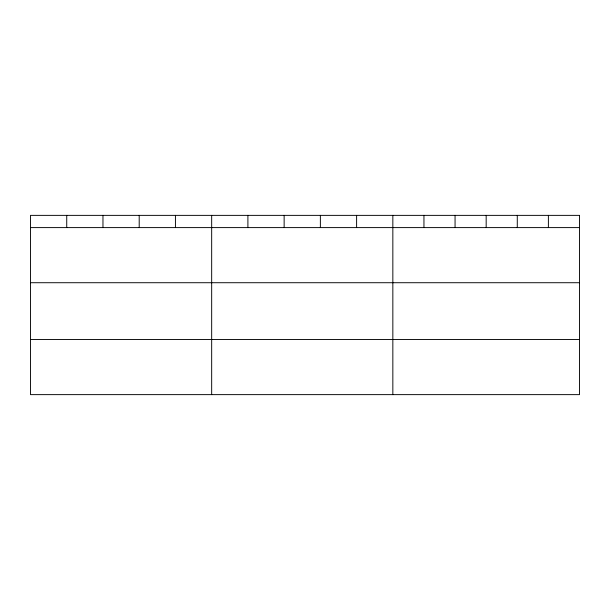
<?xml version="1.0" encoding="UTF-8"?>
<svg xmlns="http://www.w3.org/2000/svg" width="610" height="610" viewBox="0 0 610 610"><rect width="100%" height="100%" fill="white"/><g stroke="black" fill="none" stroke-linecap="round" stroke-linejoin="round"><path stroke-width="0.91" d="M30.5 227.599L579.5 227.599M30.5 282.72L579.5 282.72M30.5 339.511L579.5 339.511M548.39 215.368L548.39 227.599M517.28 215.368L517.28 227.599M486.17 215.368L486.17 227.599M455.06 215.368L455.06 227.599M423.95 215.368L423.95 227.599M392.84 215.368L392.84 394.632M356.606 215.368L356.606 227.599M320.372 215.368L320.372 227.599M284.138 215.368L284.138 227.599M247.904 215.368L247.904 227.599M211.67 215.368L211.67 394.632M175.436 215.368L175.436 227.599M139.202 215.368L139.202 227.599M102.968 215.368L102.968 227.599M66.734 215.368L66.734 227.599M579.5 215.368L30.5 215.368L30.5 394.632L579.5 394.632L579.5 215.368"/></g></svg>
